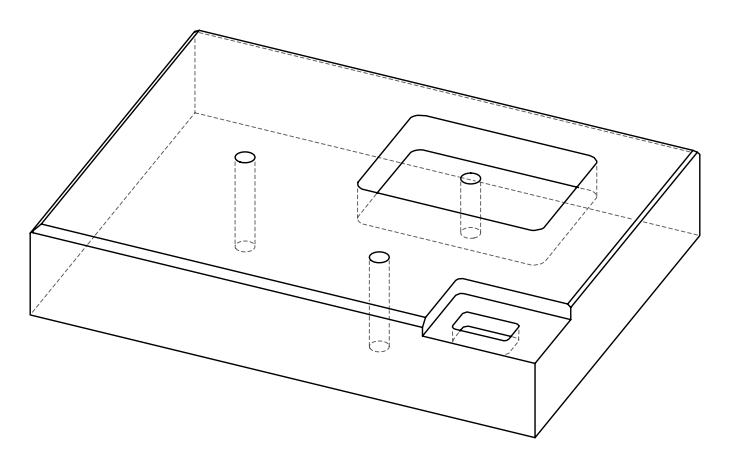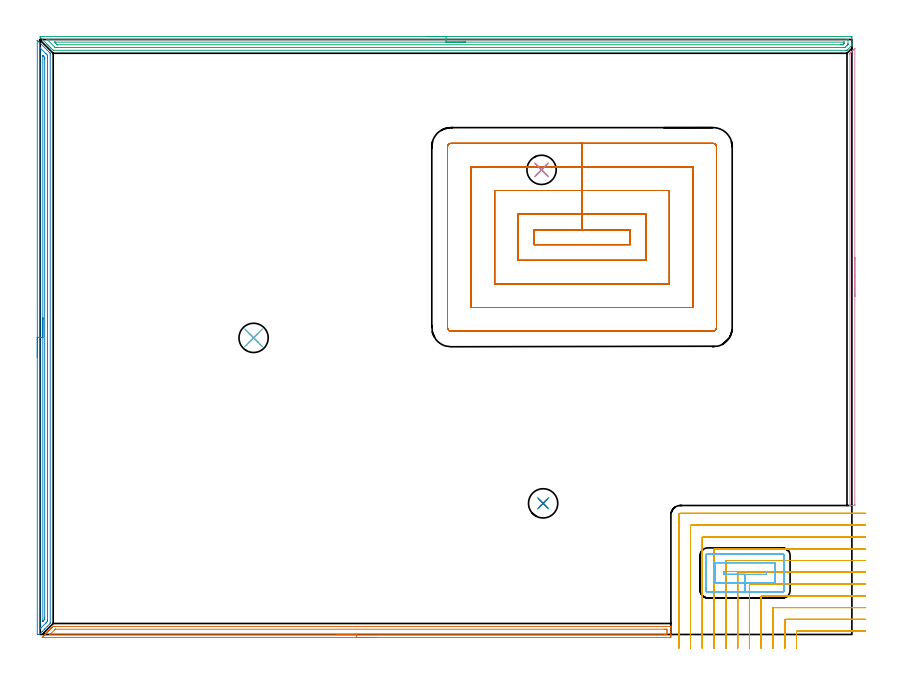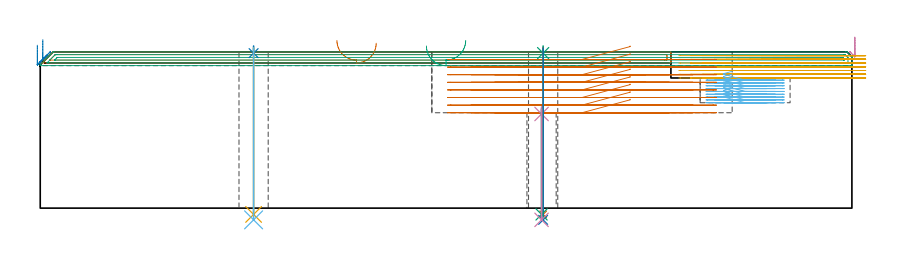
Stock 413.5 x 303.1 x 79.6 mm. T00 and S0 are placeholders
(PLAN: 16 operations, 10 tool changes, 73.5 min)
(1 AREA_MILL | FG_CHAMFER_SURFACE | UGT0205_001 | 5.28 min | 5087 mm3)
(2 AREA_MILL_1 | FG_CHAMFER_SURFACE_1 | UGT0205_001 | 7.31 min | 6541 mm3)
(3 AREA_MILL_2 | FG_CHAMFER_SURFACE_2 | UGT0205_001 | 10.03 min | 10014 mm3)
(4 AREA_MILL_3 | FG_CHAMFER_SURFACE_3 | UGT0205_001 | 2.01 min | 727 mm3)
(5 MILL_CORNER_NOTCH_RECTANGULAR | CORNER_NOTCH_RECTANGULAR | UGT0201_126 | Follow Part, ap 2, ae 75% | 17.75 min | 80451 mm3)
(6 MILL_RECTANGULAR_POCKET | POCKET_RECTANGULAR_STRAIGHT | UGT0201_124 | Follow Part, ap 1.5, ae 75% | 5.25 min | 14575 mm3)
(7 MILL_RECTANGULAR_POCKET_1 | POCKET_RECTANGULAR_STRAIGHT_1 | UGT0201_008 | Follow Part, ap 4, ae 75% | 23.93 min | 526907 mm3)
(8 SPOT_DRILL | STEP1HOLE | NXT0321_9005460120000 | 0.03 min | 5 mm3)
(9 SPOT_DRILL_1 | STEP1HOLE_1 | NXT0321_9005460120000 | 0.03 min | 26 mm3)
(10 SPOT_DRILL_2 | STEP1HOLE_2 | NXT0321_9005460120000 | 0.04 min | 15 mm3)
(11 DRILL_THROUGH_HOLE_INTO_CENTER | STEP1HOLE | NXT0301_065 | 0.34 min | 5503 mm3)
(12 DRILL_TO_ENLARGE_THROUGH_HOLE | STEP1HOLE | UGT0301_280 | 0.35 min | 8351 mm3)
(13 DRILL_THROUGH_HOLE_INTO_CENTER_1 | STEP1HOLE_1 | NXT0301_065 | 0.34 min | 5528 mm3)
(14 DRILL_TO_ENLARGE_THROUGH_HOLE_1 | STEP1HOLE_1 | UGT0301_280 | 0.35 min | 8370 mm3)
(15 DRILL_THROUGH_HOLE_INTO_CENTER_2 | STEP1HOLE_2 | NXT0301_065 | 0.22 min | 3322 mm3)
(16 DRILL_TO_ENLARGE_THROUGH_HOLE_2 | STEP1HOLE_2 | UGT0301_280 | 0.23 min | 5133 mm3)
(TOOL UGT0205_001 | Chamfer Mill 20 x 3 x 45 deg. | D20 FL50 Z2)
(TOOL UGT0201_126 | Carbide End Mill 8.0 | D8 FL15 Z4)
(TOOL UGT0201_124 | Carbide End Mill 6.0 | D6 FL15 Z4)
(TOOL UGT0201_008 | End Mill 16 mm | D16 FL32 Z4)
(TOOL NXT0321_9005460120000 | NC Spot Drill, 142deg, 12mm, Carbide, Uncoated | D12 PA142 FL30 Z2)
(TOOL NXT0301_065 | Carbide Drill 9.4mm [860.1-0940-075A1-MM 2214] | D9.4 PA140 FL98 Z2)
(TOOL UGT0301_280 | Twist Drill 14.9 mm | D14.9 PA118 FL114 Z2)
(OP 1 AREA_MILL)
G17 G21 G94 G90
T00 M6
G54
G17 G0 G90 X171.15 Y-1.5 S1061 M3
G43 Z89.6 H0
Z84.
G94 G1 X171.112 Z83.129 F250.
X170.998 Z82.264
X170.809 Z81.412
X170.547 Z80.58
X170.213 Z79.774
X169.81 Z79.
X169.342 Z78.264
X168.81 Z77.572
X168.221 Z76.929
X167.578 Z76.34
X166.886 Z75.809
X166.15 Z75.34
X165.376 Z74.937
X164.57 Z74.603
X163.738 Z74.341
X162.887 Z74.152
X162.022 Z74.038
X161.15 Z74.
X1.239
X1.027 Y-1.494 Z74.004
X1.019 Y-1.492 Z74.005
X1.027 Y-1.471 Z74.026
X1.43 Y-1.07 Z74.43
X1.573 Y-0.926 Z74.571
X1.623 Y-0.876 Z74.623
X1.821 Y-0.679 Z74.82
X1.87 Y-0.629 Z74.868
X1.921 Y-0.578 Z74.921
X2.116 Y-0.383 Z75.116
X2.167 Y-0.332 Z75.165
X2.219 Y-0.281 Z75.218
X2.412 Y-0.088 Z75.411
X2.463 Y-0.035 Z75.462
X2.517 Y0.017 Z75.516
X2.708 Y0.208 Z75.707
X2.76 Y0.261 Z75.758
X2.815 Y0.315 Z75.814
X3.003 Y0.504 Z76.003
X3.057 Y0.558 Z76.055
X3.113 Y0.613 Z76.112
X3.299 Y0.799 Z76.298
X3.353 Y0.855 Z76.352
X3.411 Y0.911 Z76.41
X3.594 Y1.095 Z76.594
X3.65 Y1.152 Z76.648
X3.708 Y1.209 Z76.708
X3.89 Y1.39 Z76.889
X3.947 Y1.448 Z76.945
X4.006 Y1.507 Z77.006
X4.186 Y1.686 Z77.185
X4.244 Y1.745 Z77.242
X4.304 Y1.805 Z77.304
X4.481 Y1.982 Z77.481
X4.54 Y2.042 Z77.538
X4.602 Y2.103 Z77.602
X4.777 Y2.277 Z77.776
X4.837 Y2.339 Z77.835
X4.9 Y2.401 Z77.9
X5.072 Y2.573 Z78.072
X5.134 Y2.635 Z78.132
X5.198 Y2.698 Z78.197
X5.368 Y2.868 Z78.367
X5.431 Y2.932 Z78.429
X5.496 Y2.996 Z78.495
X5.664 Y3.164 Z78.663
X5.727 Y3.229 Z78.725
X5.794 Y3.294 Z78.793
X5.959 Y3.46 Z78.959
X6.024 Y3.526 Z79.022
X6.527 Y4.027 Z79.526
X6.596 Y4.094 Z79.592
X6.985 Y4.1 Z79.6
X321.124
X321.29 Y4.097 Z79.588
X321.293 Y4.051 Z79.543
X321.3 Y3.647 Z79.147
Y3.337 Z78.837
Y2.635 Z78.131
Y1.394 Z76.891
Y0.855 Z76.35
Y0.234 Z75.73
Y-0.035 Z75.46
Y-0.656 Z74.84
X321.298 Y-0.926 Z74.571
X321.292 Y-1.491 Z74.005
X321.247 Y-1.494 Z74.003
X320.677 Y-1.5 Z74.
X161.15
Y-0.086 Z75.414
X5.198 Y-0.085 Z75.415
X5.147
X5.047 Y-0.082 Z75.418
X4.885 Y-0.076 Z75.424
X4.921 Y-0.035 Z75.465
X5.057 Y0.105 Z75.605
X5.198 Y0.248 Z75.748
X7.286 Y2.336 Z77.836
X7.588 Y2.635 Z78.135
X7.622 Y2.665 Z78.165
X7.636 Y2.675 Z78.175
X7.678 Y2.679 Z78.179
X7.778 Y2.684 Z78.184
X7.829 Y2.685 Z78.185
X7.879 Y2.686 Z78.186
X317.996
X318.843 Y2.682 Z78.182
X318.89 Y2.679 Z78.179
X319.29 Y2.635 Z78.135
X319.297 Y2.229 Z77.729
X319.299 Y1.745 Z77.245
X319.3 Y1.336 Z76.836
X319.299 Y0.855 Z76.355
X319.298 Y0.449 Z75.949
X319.29 Y-0.035 Z75.465
X318.934 Y-0.079 Z75.421
X318.89 Y-0.082 Z75.418
X318.046 Y-0.086 Z75.414
X317.996
X161.15
X160.278 Z75.452
X159.414 Z75.566
X158.562 Z75.755
X157.73 Z76.017
X156.924 Z76.351
X156.15 Z76.754
X155.414 Z77.223
X154.722 Z77.754
X154.079 Z78.343
X153.49 Z78.986
X152.959 Z79.679
X152.49 Z80.414
X152.087 Z81.188
X151.753 Z81.994
X151.491 Z82.826
X151.302 Z83.678
X151.188 Z84.543
X151.15 Z85.414
G0 Z89.6
M5
M2
(OP 2 AREA_MILL_1)
G17 G21 G94 G90
T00 M6
G54
G17 G0 G90 X-1.5 Y141.35 S1061 M3
G43 Z89.6 H0
Z83.
G94 G1 Y141.388 Z82.128 F250.
Y141.502 Z81.264
Y141.691 Z80.412
Y141.953 Z79.58
Y142.287 Z78.774
Y142.69 Z78.
Y143.158 Z77.264
Y143.69 Z76.572
Y144.279 Z75.929
Y144.922 Z75.34
Y145.614 Z74.809
Y146.35 Z74.34
Y147.124 Z73.937
Y147.93 Z73.603
Y148.762 Z73.341
Y149.613 Z73.152
Y150.478 Z73.038
Y151.35 Z73.
Y302.628
X-1.499 Y302.695 Z72.999
X-1.498 Y302.697 Z73.
X-1.494 Y302.695 Z73.004
X-1.327 Y302.529 Z73.169
X-1.197 Y302.398 Z73.301
X-0.941 Y302.141 Z73.559
X4.946 Y296.254 Z79.446
X5.098 Y296.095 Z79.587
X5.1 Y295.856 Z79.6
Y5.951
X5.095 Y5.605 Z79.588
X5.08 Y5.579 Z79.579
X3.668 Y4.167 Z78.167
X2.33 Y2.829 Z76.829
X0.992 Y1.491 Z75.491
X-0.434 Y0.066 Z74.064
X-0.494 Y0.01 Z74.003
X-0.741 Y0. Z73.758
X-1.16 Z73.339
X-1.492 Y0.01 Z73.005
X-1.5 Y0.085 Z73.
Y151.35
X-0.086 Z74.414
X-0.085 Y298.631 Z74.415
X-0.083 Y298.73 Z74.417
X-0.079 Y298.794 Z74.421
X-0.076 Y298.815 Z74.424
X-0.058 Y298.8 Z74.442
X0.013 Y298.735 Z74.513
X0.218 Y298.533 Z74.718
X2.894 Y295.856 Z77.394
X3.587 Y295.155 Z78.087
X3.679 Y295.058 Z78.179
X3.682 Y294.964 Z78.182
X3.684 Y294.867 Z78.184
X3.686 Y294.072 Z78.186
Y7.637
X3.684 Y6.843 Z78.184
X3.683 Y6.747 Z78.183
X3.679 Y6.651 Z78.179
X3.587 Y6.549 Z78.087
X3.292 Y6.245 Z77.792
X3.002 Y5.951 Z77.502
X2.848 Y5.797 Z77.348
X0.326 Y3.275 Z74.826
X0.169 Y3.119 Z74.669
X0.013 Y2.965 Z74.513
X-0.041 Y2.915 Z74.459
X-0.075 Y2.886 Z74.425
X-0.079 Y2.98 Z74.421
X-0.084 Y3.177 Z74.416
X-0.085 Y3.275 Z74.415
X-0.086 Y3.374 Z74.414
Y151.35
X1.328 Z75.828
X1.329 Y294.543 Z75.829
X1.33 Y294.964 Z75.83
X1.331 Y294.965 Z75.831
X1.335 Y294.964 Z75.835
X1.8 Y294.498 Z76.3
X2.218 Y294.072 Z76.718
X2.265 Y294.009 Z76.765
X2.267 Y293.954 Z76.767
X2.27 Y293.837 Z76.77
X2.271 Y293.602 Z76.771
Y293.18
Y8.627
X2.27 Y8.158 Z76.77
X2.266 Y7.735 Z76.766
X2.265 Y7.681 Z76.765
X2.225 Y7.635 Z76.725
X2.157 Y7.559 Z76.657
X2.068 Y7.468 Z76.568
X1.382 Y6.781 Z75.882
X1.341 Y6.745 Z75.841
X1.332 Y6.741 Z75.832
X1.331 Y6.742 Z75.831
X1.329 Y6.763 Z75.829
Y6.793
X1.328 Y151.35 Z75.828
Y152.222 Z75.867
Y153.086 Z75.98
Y153.938 Z76.169
Y154.77 Z76.432
Y155.576 Z76.765
Y156.35 Z77.168
Y157.086 Z77.637
Y157.778 Z78.168
Y158.421 Z78.757
Y159.01 Z79.401
Y159.541 Z80.093
Y160.01 Z80.828
Y160.413 Z81.602
Y160.747 Z82.408
Y161.009 Z83.24
Y161.198 Z84.092
Y161.312 Z84.957
Y161.35 Z85.828
G0 Z89.6
M5
M2
(OP 3 AREA_MILL_2)
G17 G21 G94 G90
T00 M6
G54
G17 G0 G90 X196.75 Y304.6 S1061 M3
G43 Z89.6 H0
Z82.6
G94 G1 X196.788 Z81.728 F250.
X196.902 Z80.864
X197.091 Z80.012
X197.353 Z79.18
X197.687 Z78.374
X198.09 Z77.6
X198.558 Z76.864
X199.09 Z76.172
X199.679 Z75.529
X200.322 Z74.94
X201.014 Z74.409
X201.75 Z73.94
X202.524 Z73.537
X203.33 Z73.203
X204.162 Z72.941
X205.014 Z72.752
X205.878 Z72.638
X206.75 Z72.6
X412.869 Y304.599 Z72.601
X413.294 Y304.596 Z72.602
X413.49 Y304.591 Z72.605
X413.5 Y304.178 Z73.018
Y301.54 Z75.655
Y300.816 Z76.384
Y300.544 Z76.656
Y300.272 Z76.921
X413.499 Y300.141 Z77.049
X413.49 Y300.097 Z77.093
X413.451 Y300.047 Z77.144
X413.316 Y299.915 Z77.283
X411.424 Y298.022 Z79.175
X411.08 Y297.681 Z79.517
X411.001 Y297.606 Z79.592
X410.186 Y297.6 Z79.6
X6.86
X6.594 Y297.605 Z79.591
X6.178 Y298.022 Z79.177
X5.369 Y298.831 Z78.366
X5.298 Y298.902 Z78.295
X5.108 Y299.094 Z78.105
X5.071 Y299.131 Z78.069
X4.421 Y299.781 Z77.416
X4.277 Y299.927 Z77.273
X4.177 Y300.027 Z77.173
X3.983 Y300.221 Z76.977
X3.879 Y300.325 Z76.873
X3.446 Y300.759 Z76.44
X0.275 Y303.937 Z73.262
X0.152 Y304.06 Z73.138
X0.09 Y304.127 Z73.072
X0.045 Y304.178 Z73.021
X0. Y304.231 Z72.967
X-0.021 Y304.274 Z72.924
X-0.013 Y304.384 Z72.814
X-0.009 Y304.405 Z72.794
X0.003 Y304.592 Z72.607
X0.046 Y304.596 Z72.604
X0.152 Y304.6 Z72.6
X206.75
Y303.186 Z74.014
X411.195
X411.45 Y303.184 Z74.016
X411.481 Y303.182 Z74.018
X411.489 Y303.179 Z74.021
X411.493 Y303.172 Z74.028
X411.498 Y303.135 Z74.065
X411.499 Y303.1 Z74.1
X411.5 Y302.886 Z74.314
X411.499 Y301.128 Z76.072
X411.492 Y300.66 Z76.54
X411.49 Y300.559 Z76.641
X411.428 Y300.489 Z76.711
X411.345 Y300.4 Z76.8
X411.08 Y300.13 Z77.07
X410.186 Y299.237 Z77.963
X410.013 Y299.071 Z78.129
X409.964 Y299.026 Z78.174
X409.876 Y299.021 Z78.179
X409.681 Y299.018 Z78.182
X409.292 Y299.015 Z78.185
X409.177 Y299.014 Z78.186
X8.533 Y299.015 Z78.185
X7.754 Y299.02 Z78.18
X7.632 Y299.021 Z78.179
X7.429 Y299.221 Z77.979
X3.623 Y303.037 Z74.163
X3.537 Y303.127 Z74.073
X3.498 Y303.173 Z74.027
X3.493 Y303.18 Z74.02
X4.291 Y303.186 Z74.014
X206.75
Y301.772 Z75.428
X409.37 Y301.771 Z75.429
X409.433 Y301.77 Z75.43
X409.474 Y301.767 Z75.433
X409.49 Y301.765 Z75.435
X409.492 Y301.744 Z75.456
X409.497 Y301.54 Z75.66
X409.499 Y301.336 Z75.864
X409.493 Y301.13 Z76.07
X409.488 Y301. Z76.2
X409.438 Y300.945 Z76.255
X409.292 Y300.791 Z76.409
X409.226 Y300.725 Z76.475
X409.161 Y300.66 Z76.54
X409.008 Y300.511 Z76.689
X408.95 Y300.458 Z76.742
X408.927 Y300.437 Z76.763
X408.868 Y300.435 Z76.765
X408.631 Y300.43 Z76.77
X408.397 Y300.429 Z76.771
X407.739 Y300.428 Z76.772
X8.884 Y300.429 Z76.771
X8.766 Y300.43 Z76.77
X8.708 Y300.433 Z76.767
X8.683 Y300.435 Z76.765
X8.648 Y300.461 Z76.739
X8.444 Y300.66 Z76.54
X7.754 Y301.349 Z75.851
X7.567 Y301.54 Z75.66
X7.387 Y301.727 Z75.473
X7.352 Y301.766 Z75.434
X7.377 Y301.767 Z75.433
X7.44 Y301.77 Z75.43
X7.519 Y301.771 Z75.429
X7.754
X206.75 Y301.772 Z75.428
X207.622 Z75.466
X208.486 Z75.58
X209.338 Z75.769
X210.17 Z76.032
X210.976 Z76.365
X211.75 Z76.768
X212.486 Z77.237
X213.178 Z77.768
X213.821 Z78.357
X214.41 Z79.001
X214.942 Z79.693
X215.41 Z80.428
X215.813 Z81.202
X216.147 Z82.008
X216.409 Z82.84
X216.598 Z83.692
X216.712 Z84.557
X216.75 Z85.428
G0 Z89.6
M5
M2
(OP 4 AREA_MILL_3)
G17 G21 G94 G90
T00 M6
G54
G17 G0 G90 X415. Y192.15 S1061 M3
G43 Z89.6 H0
Z87.1
G94 G1 Y192.112 Z86.228 F250.
Y191.998 Z85.363
Y191.809 Z84.512
Y191.547 Z83.68
Y191.213 Z82.874
Y190.81 Z82.1
Y190.342 Z81.364
Y189.81 Z80.672
Y189.221 Z80.029
Y188.578 Z79.44
Y187.886 Z78.908
Y187.15 Z78.44
Y186.376 Z78.037
Y185.57 Z77.703
Y184.738 Z77.441
Y183.886 Z77.252
Y183.022 Z77.138
Y182.15 Z77.1
Y66.332
X414.997 Y66.074 Z77.103
X414.991 Y65.704 Z77.106
X414.986 Y65.701 Z77.111
X413.75 Y65.7 Z78.345
X412.809 Z79.291
X412.652 Y65.703 Z79.441
X412.502 Y65.71 Z79.589
X412.5 Y65.885 Z79.6
Y295.285
X412.504 Y296.092 Z79.594
X412.506 Y296.102 Z79.592
X412.58 Y296.179 Z79.518
X412.874 Y296.476 Z79.221
X413.025 Y296.626 Z79.072
X413.158 Y296.759 Z78.939
X413.312 Y296.915 Z78.783
X413.818 Y297.418 Z78.282
X414.069 Y297.67 Z78.029
X414.188 Y297.79 Z77.908
X414.751 Y298.351 Z77.348
X414.823 Y298.423 Z77.276
X414.968 Y298.564 Z77.13
X414.994 Y298.583 Z77.104
X414.999 Y298.564 Z77.099
X415. Y182.15 Z77.1
Y181.278 Z77.138
Y180.414 Z77.252
Y179.562 Z77.441
Y178.73 Z77.703
Y177.924 Z78.037
Y177.15 Z78.44
Y176.414 Z78.908
Y175.722 Z79.44
Y175.079 Z80.029
Y174.49 Z80.672
Y173.958 Z81.364
Y173.49 Z82.1
Y173.087 Z82.874
Y172.753 Z83.68
Y172.491 Z84.512
Y172.302 Z85.363
Y172.188 Z86.228
Y172.15 Z87.1
G0 Z89.6
M5
M2
(OP 5 MILL_CORNER_NOTCH_RECTANGULAR)
G17 G21 G94 G90
T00 M6
G54
G17 G0 G90 X420.5 Y1.7 S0 M3
G43 Z89.6 H0
Z77.7
G94 G1 X417.5 F250.
X385.695 F500.
G3 X385.3 Y1.305 R0.4
G1 Y-3.868
Y-4.
X385.293 Y-7. F250.
G0 Z89.6
X420.5 Y7.7
Z77.7
G1 X417.5
X379.696 F500.
G3 X379.3 Y7.304 R0.4
G1 Y-3.868
Y-4.
X379.293 Y-7. F250.
G0 Z89.6
X420.5 Y13.7
Z77.7
G1 X417.5
X373.696 F500.
G3 X373.3 Y13.304 R0.4
G1 Y-3.868
Y-4.
X373.292 Y-7. F250.
G0 Z89.6
X420.5 Y19.7
Z77.7
G1 X417.5
X367.696 F500.
G3 X367.3 Y19.304 R0.4
G1 Y-3.868
Y-4.
X367.29 Y-7. F250.
G0 Z89.6
X420.5 Y25.7
Z77.7
G1 X417.5
X361.696 F500.
G3 X361.3 Y25.304 R0.4
G1 Y-3.868
Y-4.
X361.289 Y-7. F250.
G0 Z89.6
X420.5 Y31.7
Z77.7
G1 X417.5
X355.696 F500.
G3 X355.3 Y31.304 R0.4
G1 Y-3.868
Y-4.
X355.287 Y-7. F250.
G0 Z89.6
X420.5 Y37.7
Z77.7
G1 X417.5
X349.697 F500.
G3 X349.3 Y37.303 R0.4
G1 Y-3.868
Y-4.
X349.283 Y-7. F250.
G0 Z89.6
X420.5 Y43.7
Z77.7
G1 X417.5
X343.697 F500.
G3 X343.3 Y43.303 R0.4
G1 Y-3.868
Y-4.
X343.278 Y-7. F250.
G0 Z89.6
X420.5 Y49.7
Z77.7
G1 X417.5
X337.697 F500.
G3 X337.3 Y49.303 R0.4
G1 Y-3.868
X337.299 Y-4.
X337.266 Y-7. F250.
G0 Z89.6
X420.5 Y55.7
Z77.7
G1 X417.5
X331.697 F500.
G3 X331.3 Y55.303 R0.4
G1 Y-3.868
X331.299 Y-4.
X331.233 Y-6.999 F250.
G0 Z89.6
X420.5 Y61.7
Z77.7
G1 X417.5
X326.1 F500.
G3 X325.3 Y60.9 R0.8
G1 Y-3.868
Y-6.868 F250.
G0 Z89.6
X420.5 Y1.7
Z75.8
G1 X417.5
X385.695 F500.
G3 X385.3 Y1.305 R0.4
G1 Y-4.
Y-7. F250.
G0 Z89.6
X420.5 Y7.7
Z75.8
G1 X417.5
X379.696 F500.
G3 X379.3 Y7.304 R0.4
G1 Y-4.
Y-7. F250.
G0 Z89.6
X420.5 Y13.7
Z75.8
G1 X417.5
X373.696 F500.
G3 X373.3 Y13.304 R0.4
G1 Y-4.
Y-7. F250.
G0 Z89.6
X420.5 Y19.7
Z75.8
G1 X417.5
X367.696 F500.
G3 X367.3 Y19.304 R0.4
G1 Y-4.
Y-7. F250.
G0 Z89.6
X420.5 Y25.7
Z75.8
G1 X417.5
X361.696 F500.
G3 X361.3 Y25.304 R0.4
G1 Y-4.
Y-7. F250.
G0 Z89.6
X420.5 Y31.7
Z75.8
G1 X417.5
X355.696 F500.
G3 X355.3 Y31.304 R0.4
G1 Y-4.
Y-7. F250.
G0 Z89.6
X420.5 Y37.7
Z75.8
G1 X417.5
X349.697 F500.
G3 X349.3 Y37.303 R0.4
G1 Y-4.
Y-7. F250.
G0 Z89.6
X420.5 Y43.7
Z75.8
G1 X417.5
X343.697 F500.
G3 X343.3 Y43.303 R0.4
G1 Y-4.
Y-7. F250.
G0 Z89.6
X420.5 Y49.7
Z75.8
G1 X417.5
X337.697 F500.
G3 X337.3 Y49.303 R0.4
G1 Y-4.
Y-7. F250.
G0 Z89.6
X420.5 Y55.7
Z75.8
G1 X417.5
X331.697 F500.
G3 X331.3 Y55.303 R0.4
G1 Y-4.
Y-7. F250.
G0 Z89.6
X420.5 Y61.7
Z75.8
G1 X417.5
X326.1 F500.
G3 X325.3 Y60.9 R0.8
G1 Y-4.
Y-7. F250.
G0 Z89.6
X420.5 Y1.7
Z73.9
G1 X417.5
X385.695 F500.
G3 X385.3 Y1.305 R0.4
G1 Y-4.
Y-7. F250.
G0 Z89.6
X420.5 Y7.7
Z73.9
G1 X417.5
X379.696 F500.
G3 X379.3 Y7.304 R0.4
G1 Y-4.
Y-7. F250.
G0 Z89.6
X420.5 Y13.7
Z73.9
G1 X417.5
X373.696 F500.
G3 X373.3 Y13.304 R0.4
G1 Y-4.
Y-7. F250.
G0 Z89.6
X420.5 Y19.7
Z73.9
G1 X417.5
X367.696 F500.
G3 X367.3 Y19.304 R0.4
G1 Y-4.
Y-7. F250.
G0 Z89.6
X420.5 Y25.7
Z73.9
G1 X417.5
X361.696 F500.
G3 X361.3 Y25.304 R0.4
G1 Y-4.
Y-7. F250.
G0 Z89.6
X420.5 Y31.7
Z73.9
G1 X417.5
X355.696 F500.
G3 X355.3 Y31.304 R0.4
G1 Y-4.
Y-7. F250.
G0 Z89.6
X420.5 Y37.7
Z73.9
G1 X417.5
X349.697 F500.
G3 X349.3 Y37.303 R0.4
G1 Y-4.
Y-7. F250.
G0 Z89.6
X420.5 Y43.7
Z73.9
G1 X417.5
X343.697 F500.
G3 X343.3 Y43.303 R0.4
G1 Y-4.
Y-7. F250.
G0 Z89.6
X420.5 Y49.7
Z73.9
G1 X417.5
X337.697 F500.
G3 X337.3 Y49.303 R0.4
G1 Y-4.
Y-7. F250.
G0 Z89.6
X420.5 Y55.7
Z73.9
G1 X417.5
X331.697 F500.
G3 X331.3 Y55.303 R0.4
G1 Y-4.
Y-7. F250.
G0 Z89.6
X420.5 Y61.7
Z73.9
G1 X417.5
X326.1 F500.
G3 X325.3 Y60.9 R0.8
G1 Y-4.
Y-7. F250.
G0 Z89.6
X420.5 Y1.7
Z72.
G1 X417.5
X385.695 F500.
G3 X385.3 Y1.305 R0.4
G1 Y-4.
Y-7. F250.
G0 Z89.6
X420.5 Y7.7
Z72.
G1 X417.5
X379.696 F500.
G3 X379.3 Y7.304 R0.4
G1 Y-4.
Y-7. F250.
G0 Z89.6
X420.5 Y13.7
Z72.
G1 X417.5
X373.696 F500.
G3 X373.3 Y13.304 R0.4
G1 Y-4.
Y-7. F250.
G0 Z89.6
X420.5 Y19.7
Z72.
G1 X417.5
X367.696 F500.
G3 X367.3 Y19.304 R0.4
G1 Y-4.
Y-7. F250.
G0 Z89.6
X420.5 Y25.7
Z72.
G1 X417.5
X361.696 F500.
G3 X361.3 Y25.304 R0.4
G1 Y-4.
Y-7. F250.
G0 Z89.6
X420.5 Y31.7
Z72.
G1 X417.5
X355.696 F500.
G3 X355.3 Y31.304 R0.4
G1 Y-4.
Y-7. F250.
G0 Z89.6
X420.5 Y37.7
Z72.
G1 X417.5
X349.697 F500.
G3 X349.3 Y37.303 R0.4
G1 Y-4.
Y-7. F250.
G0 Z89.6
X420.5 Y43.7
Z72.
G1 X417.5
X343.697 F500.
G3 X343.3 Y43.303 R0.4
G1 Y-4.
Y-7. F250.
G0 Z89.6
X420.5 Y49.7
Z72.
G1 X417.5
X337.697 F500.
G3 X337.3 Y49.303 R0.4
G1 Y-4.
Y-7. F250.
G0 Z89.6
X420.5 Y55.7
Z72.
G1 X417.5
X331.697 F500.
G3 X331.3 Y55.303 R0.4
G1 Y-4.
Y-7. F250.
G0 Z89.6
X420.5 Y61.7
Z72.
G1 X417.5
X326.1 F500.
G3 X325.3 Y60.9 R0.8
G1 Y-4.
Y-7. F250.
G0 Z89.6
X420.5 Y1.7
Z70.1
G1 X417.5
X385.695 F500.
G3 X385.3 Y1.305 R0.4
G1 Y-4.
Y-7. F250.
G0 Z89.6
X420.5 Y7.7
Z70.1
G1 X417.5
X379.696 F500.
G3 X379.3 Y7.304 R0.4
G1 Y-4.
Y-7. F250.
G0 Z89.6
X420.5 Y13.7
Z70.1
G1 X417.5
X373.696 F500.
G3 X373.3 Y13.304 R0.4
G1 Y-4.
Y-7. F250.
G0 Z89.6
X420.5 Y19.7
Z70.1
G1 X417.5
X367.696 F500.
G3 X367.3 Y19.304 R0.4
G1 Y-4.
Y-7. F250.
G0 Z89.6
X420.5 Y25.7
Z70.1
G1 X417.5
X361.696 F500.
G3 X361.3 Y25.304 R0.4
G1 Y-4.
Y-7. F250.
G0 Z89.6
X420.5 Y31.7
Z70.1
G1 X417.5
X355.696 F500.
G3 X355.3 Y31.304 R0.4
G1 Y-4.
Y-7. F250.
G0 Z89.6
X420.5 Y37.7
Z70.1
G1 X417.5
X349.697 F500.
G3 X349.3 Y37.303 R0.4
G1 Y-4.
Y-7. F250.
G0 Z89.6
X420.5 Y43.7
Z70.1
G1 X417.5
X343.697 F500.
G3 X343.3 Y43.303 R0.4
G1 Y-4.
Y-7. F250.
G0 Z89.6
X420.5 Y49.7
Z70.1
G1 X417.5
X337.697 F500.
G3 X337.3 Y49.303 R0.4
G1 Y-4.
Y-7. F250.
G0 Z89.6
X420.5 Y55.7
Z70.1
G1 X417.5
X331.697 F500.
G3 X331.3 Y55.303 R0.4
G1 Y-4.
Y-7. F250.
G0 Z89.6
X420.5 Y61.7
Z70.1
G1 X417.5
X326.1 F500.
G3 X325.3 Y60.9 R0.8
G1 Y-4.
Y-7. F250.
G0 Z89.6
X420.5 Y1.7
Z68.2
G1 X417.5
X385.695 F500.
G3 X385.3 Y1.305 R0.4
G1 Y-4.
Y-7. F250.
G0 Z89.6
X420.5 Y7.7
Z68.2
G1 X417.5
X379.696 F500.
G3 X379.3 Y7.304 R0.4
G1 Y-4.
Y-7. F250.
G0 Z89.6
X420.5 Y13.7
Z68.2
G1 X417.5
X373.696 F500.
G3 X373.3 Y13.304 R0.4
G1 Y-4.
Y-7. F250.
G0 Z89.6
X420.5 Y19.7
Z68.2
G1 X417.5
X367.696 F500.
G3 X367.3 Y19.304 R0.4
G1 Y-4.
Y-7. F250.
G0 Z89.6
X420.5 Y25.7
Z68.2
G1 X417.5
X361.696 F500.
G3 X361.3 Y25.304 R0.4
G1 Y-4.
Y-7. F250.
G0 Z89.6
X420.5 Y31.7
Z68.2
G1 X417.5
X355.696 F500.
G3 X355.3 Y31.304 R0.4
G1 Y-4.
Y-7. F250.
G0 Z89.6
X420.5 Y37.7
Z68.2
G1 X417.5
X349.697 F500.
G3 X349.3 Y37.303 R0.4
G1 Y-4.
Y-7. F250.
G0 Z89.6
X420.5 Y43.7
Z68.2
G1 X417.5
X343.697 F500.
G3 X343.3 Y43.303 R0.4
G1 Y-4.
Y-7. F250.
G0 Z89.6
X420.5 Y49.7
Z68.2
G1 X417.5
X337.697 F500.
G3 X337.3 Y49.303 R0.4
G1 Y-4.
Y-7. F250.
G0 Z89.6
X420.5 Y55.7
Z68.2
G1 X417.5
X331.697 F500.
G3 X331.3 Y55.303 R0.4
G1 Y-4.
Y-7. F250.
G0 Z89.6
X420.5 Y61.7
Z68.2
G1 X417.5
X326.1 F500.
G3 X325.3 Y60.9 R0.8
G1 Y-4.
Y-7. F250.
G0 Z89.6
X420.5 Y1.7
Z66.3
G1 X417.5
X385.695 F500.
G3 X385.3 Y1.305 R0.4
G1 Y-4.
Y-7. F250.
G0 Z89.6
X420.5 Y7.7
Z66.3
G1 X417.5
X379.696 F500.
G3 X379.3 Y7.304 R0.4
G1 Y-4.
Y-7. F250.
G0 Z89.6
X420.5 Y13.7
Z66.3
G1 X417.5
X373.696 F500.
G3 X373.3 Y13.304 R0.4
G1 Y-4.
Y-7. F250.
G0 Z89.6
X420.5 Y19.7
Z66.3
G1 X417.5
X367.696 F500.
G3 X367.3 Y19.304 R0.4
G1 Y-4.
Y-7. F250.
G0 Z89.6
X420.5 Y25.7
Z66.3
G1 X417.5
X361.696 F500.
G3 X361.3 Y25.304 R0.4
G1 Y-4.
Y-7. F250.
G0 Z89.6
X420.5 Y31.7
Z66.3
G1 X417.5
X355.696 F500.
G3 X355.3 Y31.304 R0.4
G1 Y-4.
Y-7. F250.
G0 Z89.6
X420.5 Y37.7
Z66.3
G1 X417.5
X349.697 F500.
G3 X349.3 Y37.303 R0.4
G1 Y-4.
Y-7. F250.
G0 Z89.6
X420.5 Y43.7
Z66.3
G1 X417.5
X343.697 F500.
G3 X343.3 Y43.303 R0.4
G1 Y-4.
Y-7. F250.
G0 Z89.6
X420.5 Y49.7
Z66.3
G1 X417.5
X337.697 F500.
G3 X337.3 Y49.303 R0.4
G1 Y-4.
Y-7. F250.
G0 Z89.6
X420.5 Y55.7
Z66.3
G1 X417.5
X331.697 F500.
G3 X331.3 Y55.303 R0.4
G1 Y-4.
Y-7. F250.
G0 Z89.6
X420.5 Y61.7
Z66.3
G1 X417.5
X326.1 F500.
G3 X325.3 Y60.9 R0.8
G1 Y-4.
Y-7. F250.
G0 Z89.6
M5
M2
(OP 6 MILL_RECTANGULAR_POCKET)
G17 G21 G94 G90
T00 M6
G54
G17 G0 G90 X352.366 Y32.1 S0 M3
G43 Z89.6 H0
Z69.65
G94 G1 X348.2 Z68.534 F250.
Y30.6 Z68.132
X359.1 Z65.211
X370. F500.
Y32.1
X348.2
Y30.6
X359.1
Y26.1
X374.5
Y36.6
X343.7
Y26.1
X359.1
Y21.6
X378.2
G3 X379. Y22.4 R0.8
G1 Y40.3
G3 X378.2 Y41.1 R0.8
G1 X340.
G3 X339.2 Y40.3 R0.8
G1 Y22.4
G3 X340. Y21.6 R0.8
G1 X359.1
X360.1
G0 X352.366 Y32.1 Z68.211
G1 X348.2 Z67.095 F250.
Y30.6 Z66.693
X359.1 Z63.772
X370. F500.
Y32.1
X348.2
Y30.6
X359.1
Y26.1
X374.5
Y36.6
X343.7
Y26.1
X359.1
Y21.6
X378.2
G3 X379. Y22.4 R0.8
G1 Y40.3
G3 X378.2 Y41.1 R0.8
G1 X340.
G3 X339.2 Y40.3 R0.8
G1 Y22.4
G3 X340. Y21.6 R0.8
G1 X359.1
X360.1
G0 X352.366 Y32.1 Z66.772
G1 X348.2 Z65.656 F250.
Y30.6 Z65.254
X359.1 Z62.333
X370. F500.
Y32.1
X348.2
Y30.6
X359.1
Y26.1
X374.5
Y36.6
X343.7
Y26.1
X359.1
Y21.6
X378.2
G3 X379. Y22.4 R0.8
G1 Y40.3
G3 X378.2 Y41.1 R0.8
G1 X340.
G3 X339.2 Y40.3 R0.8
G1 Y22.4
G3 X340. Y21.6 R0.8
G1 X359.1
X360.1
G0 X352.366 Y32.1 Z65.333
G1 X348.2 Z64.217 F250.
Y30.6 Z63.815
X359.1 Z60.894
X370. F500.
Y32.1
X348.2
Y30.6
X359.1
Y26.1
X374.5
Y36.6
X343.7
Y26.1
X359.1
Y21.6
X378.2
G3 X379. Y22.4 R0.8
G1 Y40.3
G3 X378.2 Y41.1 R0.8
G1 X340.
G3 X339.2 Y40.3 R0.8
G1 Y22.4
G3 X340. Y21.6 R0.8
G1 X359.1
X360.1
G0 X352.366 Y32.1 Z63.894
G1 X348.2 Z62.778 F250.
Y30.6 Z62.376
X359.1 Z59.456
X370. F500.
Y32.1
X348.2
Y30.6
X359.1
Y26.1
X374.5
Y36.6
X343.7
Y26.1
X359.1
Y21.6
X378.2
G3 X379. Y22.4 R0.8
G1 Y40.3
G3 X378.2 Y41.1 R0.8
G1 X340.
G3 X339.2 Y40.3 R0.8
G1 Y22.4
G3 X340. Y21.6 R0.8
G1 X359.1
X360.1
G0 X352.366 Y32.1 Z62.456
G1 X348.2 Z61.339 F250.
Y30.6 Z60.937
X359.1 Z58.017
X370. F500.
Y32.1
X348.2
Y30.6
X359.1
Y26.1
X374.5
Y36.6
X343.7
Y26.1
X359.1
Y21.6
X378.2
G3 X379. Y22.4 R0.8
G1 Y40.3
G3 X378.2 Y41.1 R0.8
G1 X340.
G3 X339.2 Y40.3 R0.8
G1 Y22.4
G3 X340. Y21.6 R0.8
G1 X359.1
X360.1
G0 X352.366 Y32.1 Z61.017
G1 X348.2 Z59.9 F250.
Y30.6 Z59.498
X359.1 Z56.578
X370. F500.
Y32.1
X348.2
Y30.6
X359.1
Y26.1
X374.5
Y36.6
X343.7
Y26.1
X359.1
Y21.6
X378.2
G3 X379. Y22.4 R0.8
G1 Y40.3
G3 X378.2 Y41.1 R0.8
G1 X340.
G3 X339.2 Y40.3 R0.8
G1 Y22.4
G3 X340. Y21.6 R0.8
G1 X359.1
X360.1
G0 X352.366 Y32.1 Z59.578
G1 X348.2 Z58.461 F250.
Y30.6 Z58.06
X359.1 Z55.139
X370. F500.
Y32.1
X348.2
Y30.6
X359.1
Y26.1
X374.5
Y36.6
X343.7
Y26.1
X359.1
Y21.6
X378.2
G3 X379. Y22.4 R0.8
G1 Y40.3
G3 X378.2 Y41.1 R0.8
G1 X340.
G3 X339.2 Y40.3 R0.8
G1 Y22.4
G3 X340. Y21.6 R0.8
G1 X359.1
X360.1
G0 X352.366 Y32.1 Z58.139
G1 X348.2 Z57.023 F250.
Y30.6 Z56.621
X359.1 Z53.7
X370. F500.
Y32.1
X348.2
Y30.6
X359.1
Y26.1
X374.5
Y36.6
X343.7
Y26.1
X359.1
Y21.6
X378.2
G3 X379. Y22.4 R0.8
G1 Y40.3
G3 X378.2 Y41.1 R0.8
G1 X340.
G3 X339.2 Y40.3 R0.8
G1 Y22.4
G3 X340. Y21.6 R0.8
G1 X359.1
X360.1
G0 Z89.6
M5
M2
(OP 7 MILL_RECTANGULAR_POCKET_1)
G17 G21 G94 G90
T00 M6
G54
G17 G0 G90 X300.5 Y205.042 S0 M3
G43 Z89.6 H0
Z82.6
G94 G1 Y206.2 Z82.29 F250.
X276. Z75.725
X251.5 F500.
Y198.6
X300.5
Y206.2
X276.
Y214.2
X243.5
Y190.6
X308.5
Y214.2
X276.
Y226.2
X231.5
Y178.6
X320.5
Y226.2
X276.
Y238.2
X219.5
Y166.6
X332.5
Y238.2
X276.
Y250.2
X209.2
G3 X207.5 Y248.5 R1.7
G1 Y156.3
G3 X209.2 Y154.6 R1.7
G1 X342.8
G3 X344.5 Y156.3 R1.7
G1 Y248.5
G3 X342.8 Y250.2 R1.7
G1 X276.
X275.
G0 X300.5 Y205.042 Z78.725
G1 Y206.2 Z78.415 F250.
X276. Z71.85
X251.5 F500.
Y198.6
X300.5
Y206.2
X276.
Y214.2
X243.5
Y190.6
X308.5
Y214.2
X276.
Y226.2
X231.5
Y178.6
X320.5
Y226.2
X276.
Y238.2
X219.5
Y166.6
X332.5
Y238.2
X276.
Y250.2
X209.2
G3 X207.5 Y248.5 R1.7
G1 Y156.3
G3 X209.2 Y154.6 R1.7
G1 X342.8
G3 X344.5 Y156.3 R1.7
G1 Y248.5
G3 X342.8 Y250.2 R1.7
G1 X276.
X275.
G0 X300.5 Y205.042 Z74.85
G1 Y206.2 Z74.54 F250.
X276. Z67.975
X251.5 F500.
Y198.6
X300.5
Y206.2
X276.
Y214.2
X243.5
Y190.6
X308.5
Y214.2
X276.
Y226.2
X231.5
Y178.6
X320.5
Y226.2
X276.
Y238.2
X219.5
Y166.6
X332.5
Y238.2
X276.
Y250.2
X209.2
G3 X207.5 Y248.5 R1.7
G1 Y156.3
G3 X209.2 Y154.6 R1.7
G1 X342.8
G3 X344.5 Y156.3 R1.7
G1 Y248.5
G3 X342.8 Y250.2 R1.7
G1 X276.
X275.
G0 X300.5 Y205.042 Z70.975
G1 Y206.2 Z70.665 F250.
X276. Z64.1
X251.5 F500.
Y198.6
X300.5
Y206.2
X276.
Y214.2
X243.5
Y190.6
X308.5
Y214.2
X276.
Y226.2
X231.5
Y178.6
X320.5
Y226.2
X276.
Y238.2
X219.5
Y166.6
X332.5
Y238.2
X276.
Y250.2
X209.2
G3 X207.5 Y248.5 R1.7
G1 Y156.3
G3 X209.2 Y154.6 R1.7
G1 X342.8
G3 X344.5 Y156.3 R1.7
G1 Y248.5
G3 X342.8 Y250.2 R1.7
G1 X276.
X275.
G0 X300.5 Y205.042 Z67.1
G1 Y206.2 Z66.79 F250.
X276. Z60.225
X251.5 F500.
Y198.6
X300.5
Y206.2
X276.
Y214.2
X243.5
Y190.6
X308.5
Y214.2
X276.
Y226.2
X231.5
Y178.6
X320.5
Y226.2
X276.
Y238.2
X219.5
Y166.6
X332.5
Y238.2
X276.
Y250.2
X209.2
G3 X207.5 Y248.5 R1.7
G1 Y156.3
G3 X209.2 Y154.6 R1.7
G1 X342.8
G3 X344.5 Y156.3 R1.7
G1 Y248.5
G3 X342.8 Y250.2 R1.7
G1 X276.
X275.
G0 X300.5 Y205.042 Z63.225
G1 Y206.2 Z62.915 F250.
X276. Z56.35
X251.5 F500.
Y198.6
X300.5
Y206.2
X276.
Y214.2
X243.5
Y190.6
X308.5
Y214.2
X276.
Y226.2
X231.5
Y178.6
X320.5
Y226.2
X276.
Y238.2
X219.5
Y166.6
X332.5
Y238.2
X276.
Y250.2
X209.2
G3 X207.5 Y248.5 R1.7
G1 Y156.3
G3 X209.2 Y154.6 R1.7
G1 X342.8
G3 X344.5 Y156.3 R1.7
G1 Y248.5
G3 X342.8 Y250.2 R1.7
G1 X276.
X275.
G0 X300.5 Y205.042 Z59.35
G1 Y206.2 Z59.04 F250.
X276. Z52.475
X251.5 F500.
Y198.6
X300.5
Y206.2
X276.
Y214.2
X243.5
Y190.6
X308.5
Y214.2
X276.
Y226.2
X231.5
Y178.6
X320.5
Y226.2
X276.
Y238.2
X219.5
Y166.6
X332.5
Y238.2
X276.
Y250.2
X209.2
G3 X207.5 Y248.5 R1.7
G1 Y156.3
G3 X209.2 Y154.6 R1.7
G1 X342.8
G3 X344.5 Y156.3 R1.7
G1 Y248.5
G3 X342.8 Y250.2 R1.7
G1 X276.
X275.
G0 X300.5 Y205.042 Z55.475
G1 Y206.2 Z55.165 F250.
X276. Z48.6
X251.5 F500.
Y198.6
X300.5
Y206.2
X276.
Y214.2
X243.5
Y190.6
X308.5
Y214.2
X276.
Y226.2
X231.5
Y178.6
X320.5
Y226.2
X276.
Y238.2
X219.5
Y166.6
X332.5
Y238.2
X276.
Y250.2
X209.2
G3 X207.5 Y248.5 R1.7
G1 Y156.3
G3 X209.2 Y154.6 R1.7
G1 X342.8
G3 X344.5 Y156.3 R1.7
G1 Y248.5
G3 X342.8 Y250.2 R1.7
G1 X276.
X275.
G0 Z89.6
M5
M2
(OP 8 SPOT_DRILL)
G17 G21 G94 G90
T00 M6
G54
G17 G0 G90 X108.7 Y151.1 S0 M3
G43 Z89.6 H0
G94 G81 G98 Z78.959 F250. R82.6
G80
M5
M2
(OP 9 SPOT_DRILL_1)
G17 G21 G94 G90
T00 M6
G54
G17 G0 G90 X256.2 Y66.8 S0 M3
G43 Z89.6 H0
G94 G81 G98 Z78.959 F250. R82.6
G80
M5
M2
(OP 10 SPOT_DRILL_2)
G17 G21 G94 G90
T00 M6
G54
G17 G0 G90 X255.4 Y236.7 S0 M3
G43 Z89.6 H0
G94 G81 G98 Z47.959 F250. R51.6
G80
M5
M2
(OP 11 DRILL_THROUGH_HOLE_INTO_CENTER)
G17 G21 G94 G90
T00 M6
G54
G17 G0 G90 X108.7 Y151.1 S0 M3
G43 Z89.6 H1
G94 G73 G98 Z-3.211 F250. Q9.201 R81.6
G80
M5
M2
(OP 12 DRILL_TO_ENLARGE_THROUGH_HOLE)
G17 G21 G94 G90
T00 M6
G54
G17 G0 G90 X108.7 Y151.1 S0 M3
G43 Z89.6 H0
G94 G73 G98 Z-5.976 F250. Q14.263 R81.6
G80
M5
M2
(OP 13 DRILL_THROUGH_HOLE_INTO_CENTER_1)
G17 G21 G94 G90
T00 M6
G54
G17 G0 G90 X256.2 Y66.8 S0 M3
G43 Z89.6 H1
G94 G73 G98 Z-3.211 F250. Q9.201 R81.6
G80
M5
M2
(OP 14 DRILL_TO_ENLARGE_THROUGH_HOLE_1)
G17 G21 G94 G90
T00 M6
G54
G17 G0 G90 X256.2 Y66.8 S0 M3
G43 Z89.6 H0
G94 G73 G98 Z-5.976 F250. Q14.263 R81.6
G80
M5
M2
(OP 15 DRILL_THROUGH_HOLE_INTO_CENTER_2)
G17 G21 G94 G90
T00 M6
G54
G17 G0 G90 X255.4 Y236.7 S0 M3
G43 Z89.6 H1
G94 G73 G98 Z-3.211 F250. Q8.635 R50.6
G80
M5
M2
(OP 16 DRILL_TO_ENLARGE_THROUGH_HOLE_2)
G17 G21 G94 G90
T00 M6
G54
G17 G0 G90 X255.4 Y236.7 S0 M3
G43 Z89.6 H0
G94 G73 G98 Z-5.976 F250. Q13.644 R50.6
G80
M5
M2
